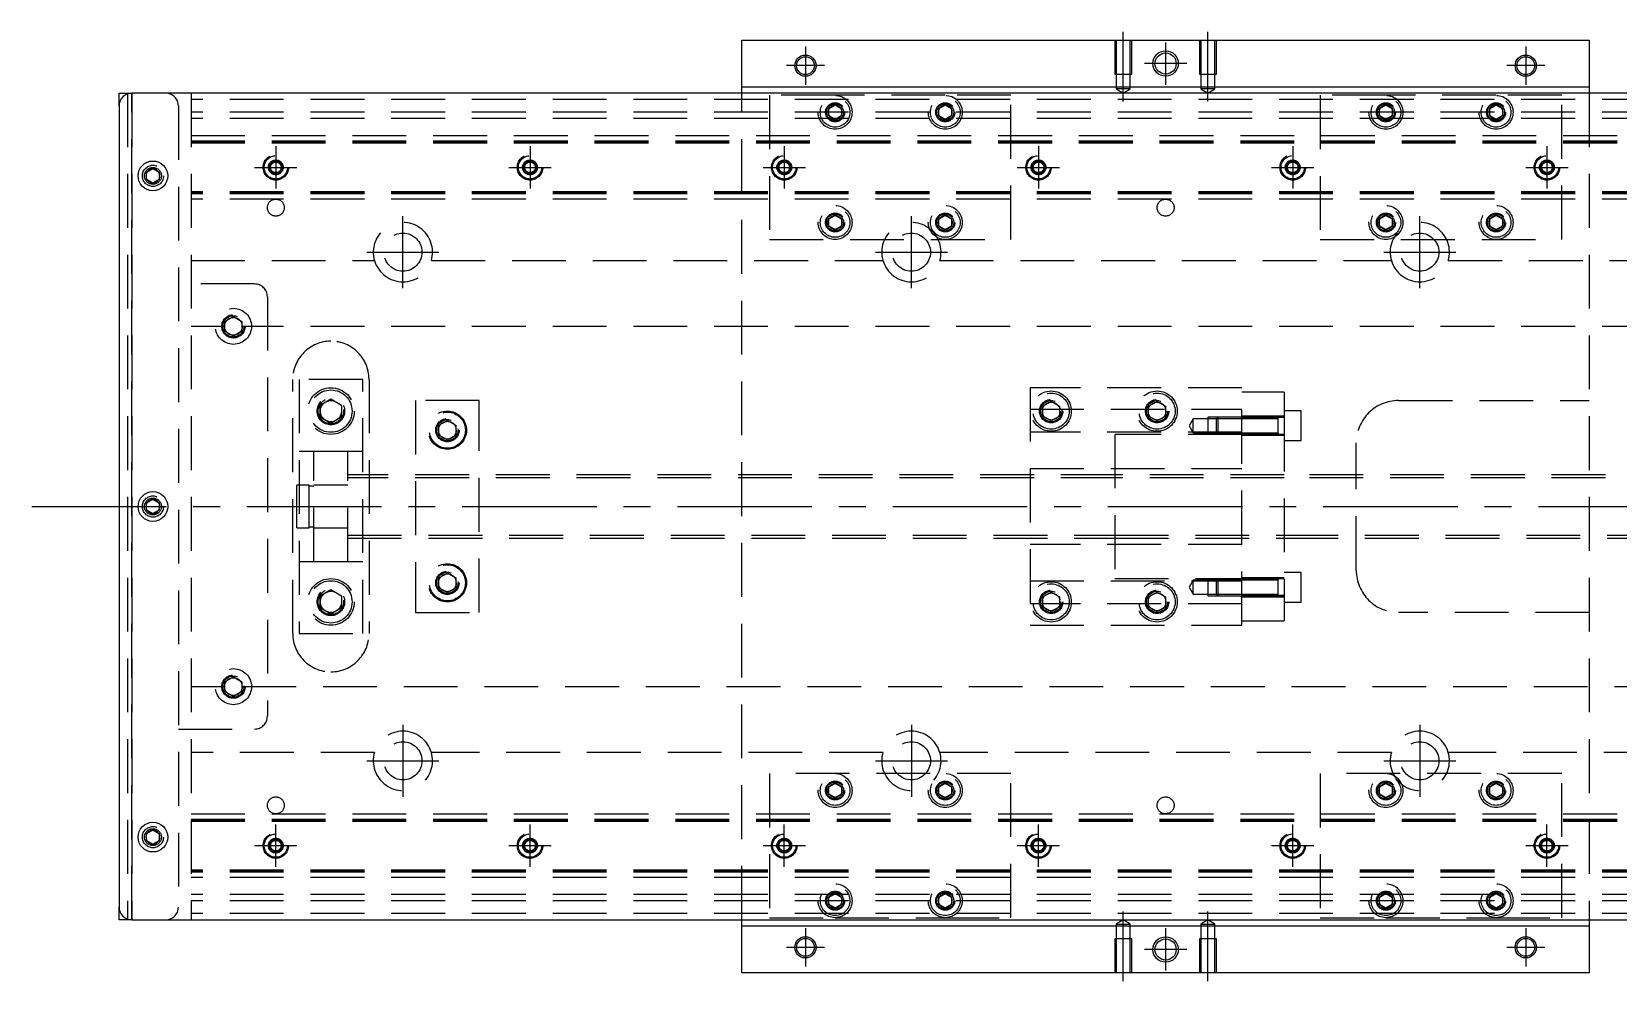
# Model space of a CAD drawing. Extents: x -21 to 663, y -272 to 112.
# Drawn here: x -20.6 to 353.8, y -112 to 112 of the extents above; entities that cross this region are included whole.
import ezdxf

# ---------------------------------------------------------------- set-up
doc = ezdxf.new("R2010")
doc.units = 0
doc.linetypes.add('CENTER', pattern=[50.8, 31.75, -6.35, 6.35, -6.35])
doc.linetypes.add('DASHED', pattern=[19.05, 12.7, -6.35])
doc.layers.get('0').update_dxf_attribs({"linetype": 'CONTINUOUS'})
doc.layers.add('CENTER', color=1, linetype='CENTER')

msp = doc.modelspace()

# ---------------------------------------------------------------- linework, layer by layer
at = {"color": 7, "linetype": 'CONTINUOUS'}
for p, q in [((147, 110), (347, 110)), ((147, 99), (147, 110)), ((347, 110), (347, 99)), ((0, 94.5), (0, 97.5)), ((0, 97.5), (3, 97.5)), ((491, 97.5), (3, 97.5)), ((147, 99), (347, 99)), ((147, 97.5), (147, 99)), ((347, 99), (347, 97.5)), ((0, 94.5), (0, -94.5)), ((6.5, 78.866026), (8, 79.73205)), ((6.5, 77.133974), (6.5, 78.866026)), ((8, 79.73205), (9.5, 78.866026)), ((9.5, 78.866026), (9.5, 77.133974)), ((8, 76.26795), (6.5, 77.133974)), ((9.5, 77.133974), (8, 76.26795)), ((6.5, 0.866026), (8, 1.73205)), ((6.5, -0.866026), (6.5, 0.866026)), ((8, 1.73205), (9.5, 0.866026)), ((9.5, 0.866026), (9.5, -0.866026)), ((8, -1.73205), (6.5, -0.866026)), ((9.5, -0.866026), (8, -1.73205)), ((6.5, -77.133974), (8, -76.26795)), ((6.5, -78.866026), (6.5, -77.133974)), ((8, -76.26795), (9.5, -77.133974)), ((9.5, -77.133974), (9.5, -78.866026)), ((8, -79.73205), (6.5, -78.866026)), ((9.5, -78.866026), (8, -79.73205)), ((0, -97.5), (0, -94.5)), ((3, -97.5), (0, -97.5)), ((3, -97.5), (491, -97.5)), ((147, -99), (147, -97.5)), ((147, -110), (147, -99)), ((347, -99), (147, -99)), ((347, -97.5), (347, -99)), ((347, -99), (347, -110)), ((347, -110), (147, -110))]:
    msp.add_line(p, q, dxfattribs=at)
at = {"color": 3, "linetype": 'DASHED'}
for p, q in [((235.000006, 110), (235.000006, 102)), ((235.35, 110), (235.35, 102)), ((238.65, 102), (238.65, 110)), ((238.999994, 102), (238.999994, 110)), ((255.000006, 110), (255.000006, 102)), ((255.35, 110), (255.35, 102)), ((258.65, 102), (258.65, 110)), ((258.999994, 102), (258.999994, 110)), ((235.000006, 102), (238.999994, 102)), ((235.35, 102), (235.35, 98.5)), ((238.65, 98.5), (238.65, 102)), ((255.000006, 102), (258.999994, 102)), ((255.35, 102), (255.35, 98.5)), ((258.65, 98.5), (258.65, 102)), ((2, 97.5), (2, -97.5)), ((3, 97.5), (3, -97.5)), ((3, -97.5), (3, 97.5)), ((3, -97.5), (3, 97.5)), ((3, 97.5), (3, -97.5)), ((17, 97.5), (17, -97.5)), ((147, -97.5), (147, 97.5)), ((237, 98.5), (235.35, 98.5)), ((235.35, 98.5), (237, 97.547372)), ((238.65, 98.5), (237, 98.5)), ((237, 97.547372), (238.65, 98.5)), ((257, 98.5), (255.35, 98.5)), ((255.35, 98.5), (257, 97.547372)), ((258.65, 98.5), (257, 98.5)), ((257, 97.547372), (258.65, 98.5)), ((347, 97.5), (347, -97.5)), ((14, 94.5), (14, -94.5)), ((477, 96), (17, 96)), ((169, 97), (153.5, 97)), ((153.5, 97), (153.5, 63)), ((167.5, 93.866026), (169, 94.73205)), ((167.5, 92.133974), (167.5, 93.866026)), ((195, 97), (169, 97)), ((169, 94.73205), (170.5, 93.866026)), ((170.5, 93.866026), (170.5, 92.133974)), ((193.5, 93.866026), (195, 94.73205)), ((193.5, 92.133974), (193.5, 93.866026)), ((210.5, 97), (195, 97)), ((195, 94.73205), (196.5, 93.866026)), ((196.5, 93.866026), (196.5, 92.133974)), ((210.5, 63), (210.5, 97)), ((299, 97), (283.5, 97)), ((283.5, 97), (283.5, 63)), ((297.5, 93.866026), (299, 94.73205)), ((297.5, 92.133974), (297.5, 93.866026)), ((325, 97), (299, 97)), ((299, 94.73205), (300.5, 93.866026)), ((300.5, 93.866026), (300.5, 92.133974)), ((323.5, 93.866026), (325, 94.73205)), ((323.5, 92.133974), (323.5, 93.866026)), ((340.5, 97), (325, 97)), ((325, 94.73205), (326.5, 93.866026)), ((326.5, 93.866026), (326.5, 92.133974)), ((340.5, 63), (340.5, 97)), ((477, 93), (17, 93)), ((477, 91.5), (17, 91.5)), ((169, 91.26795), (167.5, 92.133974)), ((170.5, 92.133974), (169, 91.26795)), ((170.973226, 93.326156), (171, 93)), ((195, 91.26795), (193.5, 92.133974)), ((196.5, 92.133974), (195, 91.26795)), ((196.973226, 93.326156), (197, 93)), ((299, 91.26795), (297.5, 92.133974)), ((300.5, 92.133974), (299, 91.26795)), ((300.973226, 93.326156), (301, 93)), ((323, 93), (323.030168, 93.346066)), ((325, 91.26795), (323.5, 92.133974)), ((326.5, 92.133974), (325, 91.26795)), ((17, 87.5), (477, 87.5)), ((17, 86.247728), (477, 86.247728)), ((17, 86.1147), (477, 86.1147)), ((17, 86.1), (477, 86.1)), ((17, 85.8), (477, 85.8)), ((35.5, 80), (35.516134, 80.21941)), ((35.75, 80.721688), (37, 81.443376)), ((35.75, 79.278312), (35.75, 80.721688)), ((37, 78.556624), (35.75, 79.278312)), ((37, 81.443376), (38.25, 80.721688)), ((38.25, 79.278312), (37, 78.556624)), ((38.25, 80.721688), (38.25, 79.278312)), ((95.5, 80), (95.516134, 80.21941)), ((95.75, 80.721688), (97, 81.443376)), ((95.75, 79.278312), (95.75, 80.721688)), ((97, 78.556624), (95.75, 79.278312)), ((97, 81.443376), (98.25, 80.721688)), ((98.25, 79.278312), (97, 78.556624)), ((98.25, 80.721688), (98.25, 79.278312)), ((155.75, 80.721688), (157, 81.443376)), ((155.75, 79.278312), (155.75, 80.721688)), ((157, 78.556624), (155.75, 79.278312)), ((157, 81.443376), (158.25, 80.721688)), ((158.25, 79.278312), (157, 78.556624)), ((158.25, 80.721688), (158.25, 79.278312)), ((158.477374, 80.25955), (158.5, 80)), ((215.5, 80), (215.516134, 80.21941)), ((215.75, 80.721688), (217, 81.443376)), ((215.75, 79.278312), (215.75, 80.721688)), ((217, 78.556624), (215.75, 79.278312)), ((217, 81.443376), (218.25, 80.721688)), ((218.25, 79.278312), (217, 78.556624)), ((218.25, 80.721688), (218.25, 79.278312)), ((275.5, 80), (275.52041, 80.24661)), ((275.75, 80.721688), (277, 81.443376)), ((275.75, 79.278312), (275.75, 80.721688)), ((277, 78.556624), (275.75, 79.278312)), ((277, 81.443376), (278.25, 80.721688)), ((278.25, 79.278312), (277, 78.556624)), ((278.25, 80.721688), (278.25, 79.278312)), ((335.75, 80.721688), (337, 81.443376)), ((335.75, 79.278312), (335.75, 80.721688)), ((337, 78.556624), (335.75, 79.278312)), ((337, 81.443376), (338.25, 80.721688)), ((338.25, 79.278312), (337, 78.556624)), ((338.25, 80.721688), (338.25, 79.278312)), ((338.477374, 80.25955), (338.5, 80)), ((6, 78), (6.030168, 78.346066)), ((477, 74.2), (17, 74.2)), ((477, 73.9), (17, 73.9)), ((477, 73.8853), (17, 73.8853)), ((477, 73.752272), (17, 73.752272)), ((477, 72.5), (17, 72.5)), ((167.5, 67.866026), (169, 68.73205)), ((167.5, 66.133974), (167.5, 67.866026)), ((169, 68.73205), (170.5, 67.866026)), ((170.5, 67.866026), (170.5, 66.133974)), ((193.5, 67.866026), (195, 68.73205)), ((193.5, 66.133974), (193.5, 67.866026)), ((195, 68.73205), (196.5, 67.866026)), ((196.5, 67.866026), (196.5, 66.133974)), ((297.5, 67.866026), (299, 68.73205)), ((297.5, 66.133974), (297.5, 67.866026)), ((299, 68.73205), (300.5, 67.866026)), ((300.5, 67.866026), (300.5, 66.133974)), ((323.5, 67.866026), (325, 68.73205)), ((323.5, 66.133974), (323.5, 67.866026)), ((325, 68.73205), (326.5, 67.866026)), ((326.5, 67.866026), (326.5, 66.133974)), ((167, 67), (167.030168, 67.346066)), ((169, 65.26795), (167.5, 66.133974)), ((170.5, 66.133974), (169, 65.26795)), ((193, 67), (193.023172, 67.30356)), ((195, 65.26795), (193.5, 66.133974)), ((196.5, 66.133974), (195, 65.26795)), ((299, 65.26795), (297.5, 66.133974)), ((300.5, 66.133974), (299, 65.26795)), ((300.973226, 67.326156), (301, 67)), ((323, 67), (323.030168, 67.346066)), ((325, 65.26795), (323.5, 66.133974)), ((326.5, 66.133974), (325, 65.26795)), ((153.5, 63), (210.5, 63)), ((283.5, 63), (340.5, 63)), ((17, 58), (60.291796, 58)), ((73.708204, 58), (180.291796, 58)), ((193.708204, 58), (300.291796, 58)), ((313.708204, 58), (420.291796, 58)), ((32, 52.5), (14, 52.5)), ((35, 49.5), (35, -49.5)), ((24.9, 42.5), (17, 42.5)), ((24.5, 42.5), (24.534018, 42.911016)), ((25, 43.6547), (27, 44.809402)), ((25, 41.3453), (25, 43.6547)), ((27, 40.190598), (25, 41.3453)), ((27, 44.809402), (29, 43.6547)), ((29, 41.3453), (27, 40.190598)), ((29, 43.6547), (29, 41.3453)), ((477, 42.5), (29.1, 42.5)), ((41, -30), (41, 30)), ((42.5, 30), (42.5, -30)), ((57.5, 30), (42.5, 30)), ((57.5, -30), (57.5, 30)), ((59, 30), (59, -30)), ((215, 28), (215, -28)), ((265, 28), (215, 28)), ((265, -28), (265, 28)), ((275, 27), (265, 27)), ((275, 27), (275, 20.976176)), ((47.5, 23.943376), (50, 25.386752)), ((47.5, 21.056624), (47.5, 23.943376)), ((50, 25.386752), (52.5, 23.943376)), ((52.5, 23.943376), (52.5, 21.056624)), ((52.977798, 22.864306), (53, 22.5)), ((85, 25), (70, 25)), ((70, 25), (70, -25)), ((85, -25), (85, 25)), ((215, 23), (265, 23)), ((218, 23.6547), (220, 24.809402)), ((218, 21.3453), (218, 23.6547)), ((220, 24.809402), (222, 23.6547)), ((222, 23.6547), (222, 21.3453)), ((222.483582, 22.786038), (222.5, 22.5)), ((242.5, 22.5), (242.52689, 22.865682)), ((243, 23.6547), (245, 24.809402)), ((243, 21.3453), (243, 23.6547)), ((245, 24.809402), (247, 23.6547)), ((247, 23.6547), (247, 21.3453)), ((279, 22.552558), (275, 22.552558)), ((279, 15.552558), (279, 22.552558)), ((302, 25), (347, 25)), ((50, 19.613248), (47.5, 21.056624)), ((52.5, 21.056624), (50, 19.613248)), ((75.5, 19.1547), (77.5, 20.309402)), ((75.5, 16.8453), (75.5, 19.1547)), ((77.5, 20.309402), (79.5, 19.1547)), ((79.5, 19.1547), (79.5, 16.8453)), ((220, 20.190598), (218, 21.3453)), ((222, 21.3453), (220, 20.190598)), ((245, 20.190598), (243, 21.3453)), ((247, 21.3453), (245, 20.190598)), ((253.5, 20.702558), (252.547372, 19.052558)), ((252.547372, 19.052558), (253.5, 17.402558)), ((253.5, 17.402558), (253.5, 20.702558)), ((257, 20.702558), (253.5, 20.702558)), ((257, 21.052554), (257, 17.052564)), ((259.35, 21.052554), (257, 21.052554)), ((259, 20.702558), (257, 20.702558)), ((259.35, 21.052558), (259, 20.702558)), ((259, 17.402558), (259, 20.702558)), ((265, 20.702558), (259, 20.702558)), ((265, 20.702558), (259, 20.702558)), ((259.35, 21.052558), (259.35, 17.052558)), ((265, 21.052556), (259.35, 21.052558)), ((265, 21.052554), (259.35, 21.052554)), ((275, 21.302558), (265, 21.302558)), ((273.605, 21.052558), (265, 21.052556)), ((275, 20.976176), (265, 20.976176)), ((273.6, 20.702558), (265, 20.702558)), ((275, 21.052558), (273.595, 21.052558)), ((273.6, 17.05324), (273.6, 21.052564)), ((273.6, 20.836098), (273.6, 21.052558)), ((273.6, 21.052558), (273.6, 20.835892)), ((275, 20.976176), (275, -20.976176)), ((77.5, 15.690598), (75.5, 16.8453)), ((79.5, 16.8453), (77.5, 15.690598)), ((79.983582, 18.286038), (80, 18)), ((265, 17.5), (215, 17.5)), ((235, 17), (235, -17)), ((265, 17), (235, 17)), ((253.5, 17.402558), (257, 17.402558)), ((257, 17.402558), (259, 17.402558)), ((257, 17.052564), (259.35, 17.052564)), ((259, 17.402558), (265, 17.402558)), ((259, 17.402558), (259.35, 17.052558)), ((259, 17.402558), (265, 17.402558)), ((259.35, 17.052564), (265, 17.052564)), ((259.35, 17.052558), (265, 17.052562)), ((265, 17.402558), (273.6, 17.402558)), ((265, 17.052562), (273.605, 17.052558)), ((265, 16.802558), (275, 16.802558)), ((273.595, 17.052558), (275, 17.052558)), ((273.6, 17.269268), (273.6, 17.052558)), ((273.6, 17.052558), (273.6, 17.26902)), ((273.6, 17.052554), (273.6, 17.05324)), ((275, 15.552558), (279, 15.552558)), ((292, -15), (292, 15)), ((46, 13), (42.5, 13)), ((46, -13), (46, 13)), ((54, 13), (46, 13)), ((54, 13), (46, 13)), ((54, -13), (54, 13)), ((57.5, 13), (54, 13)), ((235, 7.5), (54, 7.5)), ((215, 9), (265, 9)), ((275, 7.5), (235, 7.5)), ((275, 7.499994), (235, 7.499994)), ((427.005, 7.5), (275, 7.5)), ((42, -5), (42, 5)), ((44.85, 5), (42, 5)), ((44.85, -5), (44.85, 5)), ((46, 4.8), (44.85, 4.8)), ((54, 5), (46, 5)), ((54, 5), (46, 5)), ((235, 6.75), (54, 6.75)), ((275, 6.75), (235, 6.75)), ((275, 6.75), (235, 6.75)), ((427, 6.75), (275, 6.75)), ((9.973226, 0.326156), (10, 0)), ((42, -5), (44.85, -5)), ((44.85, -4.8), (46, -4.8)), ((46, -5), (54, -5)), ((46, -5), (54, -5)), ((54, -6.75), (235, -6.75)), ((235, -6.75), (275, -6.75)), ((235, -6.75), (275, -6.75)), ((275, -6.75), (427, -6.75)), ((54, -7.5), (235, -7.5)), ((265, -9), (215, -9)), ((235, -7.499994), (275, -7.499994)), ((235, -7.5), (275, -7.5)), ((275, -7.5), (427.005, -7.5)), ((42.5, -13), (46, -13)), ((46, -13), (54, -13)), ((46, -13), (54, -13)), ((54, -13), (57.5, -13)), ((75.5, -16.8453), (77.5, -15.690598)), ((75.5, -19.1547), (75.5, -16.8453)), ((77.5, -15.690598), (79.5, -16.8453)), ((79.5, -16.8453), (79.5, -19.1547)), ((79.983582, -17.713962), (80, -18)), ((215, -17.5), (265, -17.5)), ((235, -17), (265, -17)), ((253.5, -17.402558), (252.547372, -19.052558)), ((253.5, -20.702558), (253.5, -17.402558)), ((257, -17.402558), (253.5, -17.402558)), ((257, -17.052564), (257, -21.052554)), ((259.35, -17.052564), (257, -17.052564)), ((259, -17.402558), (257, -17.402558)), ((259.35, -17.052558), (259, -17.402558)), ((259, -20.702558), (259, -17.402558)), ((265, -17.402558), (259, -17.402558)), ((265, -17.402558), (259, -17.402558)), ((259.35, -17.052558), (259.35, -21.052558)), ((265, -17.052562), (259.35, -17.052558)), ((265, -17.052564), (259.35, -17.052564)), ((275, -16.802558), (265, -16.802558)), ((273.605, -17.052558), (265, -17.052562)), ((273.6, -17.402558), (265, -17.402558)), ((275, -17.052558), (273.595, -17.052558)), ((273.6, -21.051878), (273.6, -17.052554)), ((273.6, -17.26902), (273.6, -17.052558)), ((273.6, -17.052558), (273.6, -17.269226)), ((273.6, -20.836098), (273.6, -17.26902)), ((279, -15.552558), (275, -15.552558)), ((279, -22.552558), (279, -15.552558)), ((47.5, -21.056624), (50, -19.613248)), ((47.5, -23.943376), (47.5, -21.056624)), ((50, -19.613248), (52.5, -21.056624)), ((52.5, -21.056624), (52.5, -23.943376)), ((52.977798, -22.135694), (53, -22.5)), ((77.5, -20.309402), (75.5, -19.1547)), ((79.5, -19.1547), (77.5, -20.309402)), ((217.5, -22.5), (217.534018, -22.088984)), ((218, -21.3453), (220, -20.190598)), ((218, -23.6547), (218, -21.3453)), ((220, -20.190598), (222, -21.3453)), ((222, -21.3453), (222, -23.6547)), ((242.5, -22.5), (242.52689, -22.134318)), ((243, -21.3453), (245, -20.190598)), ((243, -23.6547), (243, -21.3453)), ((245, -20.190598), (247, -21.3453)), ((247, -21.3453), (247, -23.6547)), ((252.547372, -19.052558), (253.5, -20.702558)), ((253.5, -20.702558), (257, -20.702558)), ((257, -20.702558), (259, -20.702558)), ((257, -21.052554), (259.35, -21.052554)), ((259, -20.702558), (265, -20.702558)), ((259, -20.702558), (259.35, -21.052558)), ((259, -20.702558), (265, -20.702558)), ((259.35, -21.052554), (265, -21.052554)), ((259.35, -21.052558), (265, -21.052556)), ((265, -20.702558), (273.6, -20.702558)), ((275, -20.976176), (265, -20.976176)), ((265, -21.052556), (273.605, -21.052558)), ((265, -21.302558), (275, -21.302558)), ((273.595, -21.052558), (275, -21.052558)), ((273.6, -20.83585), (273.6, -21.052558)), ((273.6, -21.052558), (273.6, -20.836098)), ((273.6, -21.052564), (273.6, -21.051878)), ((275, -20.976176), (275, -27)), ((50, -25.386752), (47.5, -23.943376)), ((52.5, -23.943376), (50, -25.386752)), ((70, -25), (85, -25)), ((265, -23), (215, -23)), ((220, -24.809402), (218, -23.6547)), ((222, -23.6547), (220, -24.809402)), ((245, -24.809402), (243, -23.6547)), ((247, -23.6547), (245, -24.809402)), ((275, -22.552558), (279, -22.552558)), ((347, -25), (302, -25)), ((215, -28), (265, -28)), ((265, -27), (275, -27)), ((42.5, -30), (57.5, -30)), ((25, -41.3453), (27, -40.190598)), ((27, -40.190598), (29, -41.3453)), ((17, -42.5), (24.9, -42.5)), ((25, -43.6547), (25, -41.3453)), ((27, -44.809402), (25, -43.6547)), ((29, -43.6547), (27, -44.809402)), ((29, -41.3453), (29, -43.6547)), ((29.1, -42.5), (477, -42.5)), ((29.483582, -42.213962), (29.5, -42.5)), ((14, -52.5), (32, -52.5)), ((60.291796, -58), (17, -58)), ((180.291796, -58), (73.708204, -58)), ((300.291796, -58), (193.708204, -58)), ((420.291796, -58), (313.708204, -58)), ((153.5, -63), (153.5, -97)), ((210.5, -63), (153.5, -63)), ((210.5, -97), (210.5, -63)), ((340.5, -63), (283.5, -63)), ((283.5, -63), (283.5, -97)), ((340.5, -97), (340.5, -63)), ((167, -67), (167.030168, -66.653934)), ((167.5, -66.133974), (169, -65.26795)), ((167.5, -67.866026), (167.5, -66.133974)), ((169, -65.26795), (170.5, -66.133974)), ((170.5, -66.133974), (170.5, -67.866026)), ((193, -67), (193.023172, -66.69644)), ((193.5, -66.133974), (195, -65.26795)), ((193.5, -67.866026), (193.5, -66.133974)), ((195, -65.26795), (196.5, -66.133974)), ((196.5, -66.133974), (196.5, -67.866026)), ((297, -67), (297.023172, -66.69644)), ((297.5, -66.133974), (299, -65.26795)), ((297.5, -67.866026), (297.5, -66.133974)), ((299, -65.26795), (300.5, -66.133974)), ((300.5, -66.133974), (300.5, -67.866026)), ((323.5, -66.133974), (325, -65.26795)), ((323.5, -67.866026), (323.5, -66.133974)), ((325, -65.26795), (326.5, -66.133974)), ((326.5, -66.133974), (326.5, -67.866026)), ((326.973226, -66.673844), (327, -67)), ((169, -68.73205), (167.5, -67.866026)), ((170.5, -67.866026), (169, -68.73205)), ((195, -68.73205), (193.5, -67.866026)), ((196.5, -67.866026), (195, -68.73205)), ((299, -68.73205), (297.5, -67.866026)), ((300.5, -67.866026), (299, -68.73205)), ((325, -68.73205), (323.5, -67.866026)), ((326.5, -67.866026), (325, -68.73205)), ((17, -72.5), (477, -72.5)), ((17, -73.752272), (477, -73.752272)), ((17, -73.8853), (477, -73.8853)), ((17, -73.9), (477, -73.9)), ((17, -74.2), (477, -74.2)), ((6, -78), (6.030168, -77.653934)), ((35.75, -79.278312), (37, -78.556624)), ((37, -78.556624), (38.25, -79.278312)), ((95.75, -79.278312), (97, -78.556624)), ((97, -78.556624), (98.25, -79.278312)), ((155.75, -79.278312), (157, -78.556624)), ((157, -78.556624), (158.25, -79.278312)), ((215.75, -79.278312), (217, -78.556624)), ((217, -78.556624), (218.25, -79.278312)), ((275.75, -79.278312), (277, -78.556624)), ((277, -78.556624), (278.25, -79.278312)), ((335.75, -79.278312), (337, -78.556624)), ((337, -78.556624), (338.25, -79.278312)), ((35.75, -80.721688), (35.75, -79.278312)), ((37, -81.443376), (35.75, -80.721688)), ((38.25, -80.721688), (37, -81.443376)), ((38.25, -79.278312), (38.25, -80.721688)), ((38.477374, -79.74045), (38.5, -80)), ((95.75, -80.721688), (95.75, -79.278312)), ((97, -81.443376), (95.75, -80.721688)), ((98.25, -80.721688), (97, -81.443376)), ((98.25, -79.278312), (98.25, -80.721688)), ((98.477374, -79.74045), (98.5, -80)), ((155.75, -80.721688), (155.75, -79.278312)), ((157, -81.443376), (155.75, -80.721688)), ((158.25, -80.721688), (157, -81.443376)), ((158.25, -79.278312), (158.25, -80.721688)), ((158.477374, -79.74045), (158.5, -80)), ((215.75, -80.721688), (215.75, -79.278312)), ((217, -81.443376), (215.75, -80.721688)), ((218.25, -80.721688), (217, -81.443376)), ((218.25, -79.278312), (218.25, -80.721688)), ((218.477374, -79.74045), (218.5, -80)), ((275.5, -80), (275.52041, -79.75339)), ((275.75, -80.721688), (275.75, -79.278312)), ((277, -81.443376), (275.75, -80.721688)), ((278.25, -80.721688), (277, -81.443376)), ((278.25, -79.278312), (278.25, -80.721688)), ((335.75, -80.721688), (335.75, -79.278312)), ((337, -81.443376), (335.75, -80.721688)), ((338.25, -80.721688), (337, -81.443376)), ((338.25, -79.278312), (338.25, -80.721688)), ((338.477374, -79.74045), (338.5, -80)), ((477, -85.8), (17, -85.8)), ((477, -86.1), (17, -86.1)), ((477, -86.1147), (17, -86.1147)), ((477, -86.247728), (17, -86.247728)), ((477, -87.5), (17, -87.5)), ((477, -91.5), (17, -91.5)), ((477, -93), (17, -93)), ((167, -93), (167.030168, -92.653934)), ((167.5, -92.133974), (169, -91.26795)), ((167.5, -93.866026), (167.5, -92.133974)), ((169, -91.26795), (170.5, -92.133974)), ((170.5, -92.133974), (170.5, -93.866026)), ((193.5, -92.133974), (195, -91.26795)), ((193.5, -93.866026), (193.5, -92.133974)), ((195, -91.26795), (196.5, -92.133974)), ((196.5, -92.133974), (196.5, -93.866026)), ((196.973226, -92.673844), (197, -93)), ((297, -93), (297.023172, -92.69644)), ((297.5, -92.133974), (299, -91.26795)), ((297.5, -93.866026), (297.5, -92.133974)), ((299, -91.26795), (300.5, -92.133974)), ((300.5, -92.133974), (300.5, -93.866026)), ((323.5, -92.133974), (325, -91.26795)), ((323.5, -93.866026), (323.5, -92.133974)), ((325, -91.26795), (326.5, -92.133974)), ((326.5, -92.133974), (326.5, -93.866026)), ((326.973226, -92.673844), (327, -93)), ((477, -96), (17, -96)), ((153.5, -97), (169, -97)), ((169, -94.73205), (167.5, -93.866026)), ((170.5, -93.866026), (169, -94.73205)), ((169, -97), (195, -97)), ((195, -94.73205), (193.5, -93.866026)), ((196.5, -93.866026), (195, -94.73205)), ((195, -97), (210.5, -97)), ((283.5, -97), (299, -97)), ((299, -94.73205), (297.5, -93.866026)), ((300.5, -93.866026), (299, -94.73205)), ((299, -97), (325, -97)), ((325, -94.73205), (323.5, -93.866026)), ((326.5, -93.866026), (325, -94.73205)), ((325, -97), (340.5, -97)), ((237, -97.547372), (235.35, -98.5)), ((235.35, -98.5), (237, -98.5)), ((235.35, -98.5), (235.35, -102)), ((238.65, -98.5), (237, -97.547372)), ((237, -98.5), (238.65, -98.5)), ((238.65, -102), (238.65, -98.5)), ((257, -97.547372), (255.35, -98.5)), ((255.35, -98.5), (257, -98.5)), ((255.35, -98.5), (255.35, -102)), ((258.65, -98.5), (257, -97.547372)), ((257, -98.5), (258.65, -98.5)), ((258.65, -102), (258.65, -98.5)), ((238.999994, -102), (235.000006, -102)), ((235.000006, -102), (235.000006, -110)), ((235.35, -102), (235.35, -110)), ((238.65, -110), (238.65, -102)), ((238.999994, -110), (238.999994, -102)), ((258.999994, -102), (255.000006, -102)), ((255.000006, -102), (255.000006, -110)), ((255.35, -102), (255.35, -110)), ((258.65, -110), (258.65, -102)), ((258.999994, -110), (258.999994, -102))]:
    msp.add_line(p, q, dxfattribs=at)
at = {"color": 3, "linetype": 'CONTINUOUS'}
for centre in [(162, 104), (332, 104), (162, -104), (332, -104)]:
    msp.add_circle(centre, 2.5, dxfattribs=at)
at = {"color": 7, "linetype": 'CONTINUOUS'}
for centre, radius in [((162, 104), 2.1), ((247, 104.5), 3), ((247, 104.5), 2.5), ((332, 104), 2.1), ((8, 78), 3.5), ((337, 80), 1.25), ((8, 0), 3.5), ((8, -78), 3.5), ((162, -104), 2.1), ((247, -104.5), 3), ((247, -104.5), 2.5), ((332, -104), 2.1)]:
    msp.add_circle(centre, radius, dxfattribs=at)
at = {"color": 3, "linetype": 'DASHED'}
for centre, radius in [((169, 93), 4), ((169, 93), 3.5), ((169, 93), 2.25), ((169, 93), 2), ((195, 93), 4), ((195, 93), 3.5), ((195, 93), 2.25), ((195, 93), 2), ((299, 93), 4), ((299, 93), 3.5), ((299, 93), 2.25), ((299, 93), 2), ((325, 93), 4), ((325, 93), 3.5), ((325, 93), 2.25), ((325, 93), 2), ((37, 80), 3), ((37, 80), 2.75), ((97, 80), 3), ((97, 80), 2.75), ((157, 80), 3), ((157, 80), 2.75), ((217, 80), 3), ((217, 80), 2.75), ((277, 80), 3), ((277, 80), 2.75), ((337, 80), 3), ((337, 80), 2.75), ((8, 78), 2.5), ((8, 78), 2), ((37, 80), 1.75), ((37, 80), 1.5), ((37, 80), 1.25), ((97, 80), 1.75), ((97, 80), 1.5), ((97, 80), 1.25), ((157, 80), 1.75), ((157, 80), 1.5), ((157, 80), 1.25), ((217, 80), 1.75), ((217, 80), 1.5), ((217, 80), 1.25), ((277, 80), 1.75), ((277, 80), 1.5), ((277, 80), 1.25), ((337, 80), 1.75), ((337, 80), 1.5), ((37, 70.5), 2), ((247, 70.5), 2), ((169, 67), 4), ((169, 67), 3.5), ((169, 67), 2.25), ((169, 67), 2), ((169, 67), 1.65), ((195, 67), 4), ((195, 67), 3.5), ((195, 67), 2.25), ((195, 67), 2), ((195, 67), 1.65), ((299, 67), 4), ((299, 67), 3.5), ((299, 67), 2.25), ((299, 67), 2), ((299, 67), 1.65), ((325, 67), 4), ((325, 67), 3.5), ((325, 67), 2.25), ((325, 67), 2), ((325, 67), 1.65), ((67, 60), 4.5), ((187, 60), 4.5), ((307, 60), 4.5), ((27, 42.5), 4.25), ((27, 42.5), 2.75), ((27, 42.5), 2.5), ((27, 42.5), 2.1), ((50, 22.5), 5.5), ((50, 22.5), 5), ((220, 22.5), 4.75), ((220, 22.5), 4.25), ((245, 22.5), 4.75), ((245, 22.5), 4.25), ((50, 22.5), 3.25), ((50, 22.5), 3), ((50, 22.5), 2.5), ((77.5, 18), 4.5), ((220, 22.5), 2.75), ((220, 22.5), 2.5), ((220, 22.5), 2.1), ((245, 22.5), 2.75), ((245, 22.5), 2.5), ((245, 22.5), 2.1), ((77.5, 18), 4.25), ((77.5, 18), 2.75), ((77.5, 18), 2.5), ((77.5, 18), 2.1), ((8, 0), 2.5), ((8, 0), 2), ((77.5, -18), 4.5), ((77.5, -18), 4.25), ((50, -22.5), 5.5), ((50, -22.5), 5), ((77.5, -18), 2.75), ((77.5, -18), 2.5), ((77.5, -18), 2.1), ((220, -22.5), 4.75), ((220, -22.5), 4.25), ((245, -22.5), 4.75), ((245, -22.5), 4.25), ((50, -22.5), 3.25), ((50, -22.5), 3), ((50, -22.5), 2.5), ((220, -22.5), 2.75), ((220, -22.5), 2.5), ((220, -22.5), 2.1), ((245, -22.5), 2.75), ((245, -22.5), 2.5), ((245, -22.5), 2.1), ((27, -42.5), 4.25), ((27, -42.5), 2.75), ((27, -42.5), 2.5), ((27, -42.5), 2.1), ((67, -60), 4.5), ((187, -60), 4.5), ((307, -60), 4.5), ((169, -67), 4), ((169, -67), 3.5), ((195, -67), 4), ((195, -67), 3.5), ((299, -67), 4), ((299, -67), 3.5), ((325, -67), 4), ((325, -67), 3.5), ((169, -67), 2.25), ((169, -67), 2), ((169, -67), 1.65), ((195, -67), 2.25), ((195, -67), 2), ((195, -67), 1.65), ((299, -67), 2.25), ((299, -67), 2), ((299, -67), 1.65), ((325, -67), 2.25), ((325, -67), 2), ((325, -67), 1.65), ((37, -70.5), 2), ((247, -70.5), 2), ((8, -78), 2.5), ((8, -78), 2), ((37, -80), 3), ((37, -80), 2.75), ((37, -80), 1.75), ((37, -80), 1.5), ((97, -80), 3), ((97, -80), 2.75), ((97, -80), 1.75), ((97, -80), 1.5), ((157, -80), 3), ((157, -80), 2.75), ((157, -80), 1.75), ((157, -80), 1.5), ((217, -80), 3), ((217, -80), 2.75), ((217, -80), 1.75), ((217, -80), 1.5), ((277, -80), 3), ((277, -80), 2.75), ((277, -80), 1.75), ((277, -80), 1.5), ((337, -80), 3), ((337, -80), 2.75), ((337, -80), 1.75), ((337, -80), 1.5), ((37, -80), 1.25), ((97, -80), 1.25), ((157, -80), 1.25), ((217, -80), 1.25), ((277, -80), 1.25), ((337, -80), 1.25), ((169, -93), 4), ((169, -93), 3.5), ((195, -93), 4), ((195, -93), 3.5), ((299, -93), 4), ((299, -93), 3.5), ((325, -93), 4), ((325, -93), 3.5), ((169, -93), 2.25), ((169, -93), 2), ((195, -93), 2.25), ((195, -93), 2), ((299, -93), 2.25), ((299, -93), 2), ((325, -93), 2.25), ((325, -93), 2)]:
    msp.add_circle(centre, radius, dxfattribs=at)
at = {"color": 7, "linetype": 'CONTINUOUS'}
for centre, radius, start, end in [((3, 94.5), 3, 90, 180), ((8, 78), 1.65, 155.380023, 180), ((8, 78), 1.65, 144.619977, 155.380023), ((8, 78), 1.65, 95.380023, 144.619977), ((8, 78), 1.65, 84.619977, 95.380023), ((8, 78), 1.65, 35.380023, 84.619977), ((8, 78), 1.65, 24.619977, 35.380023), ((8, 78), 1.65, 335.380023, 24.619977), ((8, 78), 1.65, 180, 204.619977), ((8, 78), 1.65, 204.619977, 215.380023), ((8, 78), 1.65, 215.380023, 264.619977), ((8, 78), 1.65, 264.619977, 275.380023), ((8, 78), 1.65, 275.380023, 324.619977), ((8, 78), 1.65, 324.619977, 335.380023), ((8, 0), 1.65, 155.380023, 180), ((8, 0), 1.65, 180, 204.619977), ((8, 0), 1.65, 144.619977, 155.380023), ((8, 0), 1.65, 95.380023, 144.619977), ((8, 0), 1.65, 84.619977, 95.380023), ((8, 0), 1.65, 35.380023, 84.619977), ((8, 0), 1.65, 24.619977, 35.380023), ((8, 0), 1.65, 335.380023, 24.619977), ((8, 0), 1.65, 204.619977, 215.380023), ((8, 0), 1.65, 215.380023, 264.619977), ((8, 0), 1.65, 264.619977, 275.380023), ((8, 0), 1.65, 275.380023, 324.619977), ((8, 0), 1.65, 324.619977, 335.380023), ((8, -78), 1.65, 155.380023, 180), ((8, -78), 1.65, 180, 204.619977), ((8, -78), 1.65, 144.619977, 155.380023), ((8, -78), 1.65, 95.380023, 144.619977), ((8, -78), 1.65, 84.619977, 95.380023), ((8, -78), 1.65, 35.380023, 84.619977), ((8, -78), 1.65, 24.619977, 35.380023), ((8, -78), 1.65, 335.380023, 24.619977), ((8, -78), 1.65, 204.619977, 215.380023), ((8, -78), 1.65, 215.380023, 264.619977), ((8, -78), 1.65, 264.619977, 275.380023), ((8, -78), 1.65, 275.380023, 324.619977), ((8, -78), 1.65, 324.619977, 335.380023), ((3, -94.5), 3, 180, 270)]:
    msp.add_arc(centre, radius, start, end, dxfattribs=at)
at = {"color": 3, "linetype": 'DASHED'}
for centre, radius, start, end in [((11, 94.5), 3, 0, 90), ((169, 93), 1.65, 155.380023, 180), ((169, 93), 1.65, 144.619977, 155.380023), ((169, 93), 1.65, 95.380023, 144.619977), ((169, 93), 1.65, 84.619977, 95.380023), ((169, 93), 1.65, 35.380023, 84.619977), ((169, 93), 1.65, 24.619977, 35.380023), ((169, 93), 1.65, 335.380023, 24.619977), ((195, 93), 1.65, 155.380023, 180), ((195, 93), 1.65, 144.619977, 155.380023), ((195, 93), 1.65, 95.380023, 144.619977), ((195, 93), 1.65, 84.619977, 95.380023), ((195, 93), 1.65, 35.380023, 84.619977), ((195, 93), 1.65, 24.619977, 35.380023), ((195, 93), 1.65, 335.380023, 24.619977), ((299, 93), 1.65, 155.380023, 180), ((299, 93), 1.65, 144.619977, 155.380023), ((299, 93), 1.65, 95.380023, 144.619977), ((299, 93), 1.65, 84.619977, 95.380023), ((299, 93), 1.65, 35.380023, 84.619977), ((299, 93), 1.65, 24.619977, 35.380023), ((299, 93), 1.65, 335.380023, 24.619977), ((325, 93), 1.65, 155.380023, 180), ((325, 93), 1.65, 144.619977, 155.380023), ((325, 93), 1.65, 95.380023, 144.619977), ((325, 93), 1.65, 84.619977, 95.380023), ((325, 93), 1.65, 35.380023, 84.619977), ((325, 93), 1.65, 24.619977, 35.380023), ((325, 93), 1.65, 335.380023, 24.619977), ((169, 93), 1.65, 180, 204.619977), ((169, 93), 1.65, 204.619977, 215.380023), ((169, 93), 1.65, 215.380023, 264.619977), ((169, 93), 1.65, 264.619977, 275.380023), ((169, 93), 1.65, 275.380023, 324.619977), ((169, 93), 1.65, 324.619977, 335.380023), ((195, 93), 1.65, 180, 204.619977), ((195, 93), 1.65, 204.619977, 215.380023), ((195, 93), 1.65, 215.380023, 264.619977), ((195, 93), 1.65, 264.619977, 275.380023), ((195, 93), 1.65, 275.380023, 324.619977), ((195, 93), 1.65, 324.619977, 335.380023), ((299, 93), 1.65, 180, 204.619977), ((299, 93), 1.65, 204.619977, 215.380023), ((299, 93), 1.65, 215.380023, 264.619977), ((299, 93), 1.65, 264.619977, 275.380023), ((299, 93), 1.65, 275.380023, 324.619977), ((299, 93), 1.65, 324.619977, 335.380023), ((325, 93), 1.65, 180, 204.619977), ((325, 93), 1.65, 204.619977, 215.380023), ((325, 93), 1.65, 215.380023, 264.619977), ((325, 93), 1.65, 264.619977, 275.380023), ((325, 93), 1.65, 275.380023, 324.619977), ((325, 93), 1.65, 324.619977, 335.380023), ((67, 60), 7, 343.39845, 196.60155), ((187, 60), 7, 343.39845, 196.60155), ((307, 60), 7, 343.39845, 196.60155), ((67, 60), 7, 196.60155, 343.39845), ((187, 60), 7, 196.60155, 343.39845), ((307, 60), 7, 196.60155, 343.39845), ((32, 49.5), 3, 0, 90), ((50, 30), 9, 90, 180), ((50, 30), 9, 0, 90), ((302, 15), 10, 90, 180), ((302, -15), 10, 180, 270), ((50, -30), 9, 180, 270), ((50, -30), 9, 270, 0), ((32, -49.5), 3, 270, 0), ((67, -60), 7, 16.60155, 163.39845), ((187, -60), 7, 16.60155, 163.39845), ((307, -60), 7, 16.60155, 163.39845), ((67, -60), 7, 163.39845, 16.60155), ((187, -60), 7, 163.39845, 16.60155), ((307, -60), 7, 163.39845, 16.60155), ((169, -93), 1.65, 155.380023, 180), ((169, -93), 1.65, 180, 204.619977), ((169, -93), 1.65, 144.619977, 155.380023), ((169, -93), 1.65, 95.380023, 144.619977), ((169, -93), 1.65, 84.619977, 95.380023), ((169, -93), 1.65, 35.380023, 84.619977), ((169, -93), 1.65, 24.619977, 35.380023), ((169, -93), 1.65, 335.380023, 24.619977), ((195, -93), 1.65, 155.380023, 180), ((195, -93), 1.65, 180, 204.619977), ((195, -93), 1.65, 144.619977, 155.380023), ((195, -93), 1.65, 95.380023, 144.619977), ((195, -93), 1.65, 84.619977, 95.380023), ((195, -93), 1.65, 35.380023, 84.619977), ((195, -93), 1.65, 24.619977, 35.380023), ((195, -93), 1.65, 335.380023, 24.619977), ((299, -93), 1.65, 155.380023, 180), ((299, -93), 1.65, 180, 204.619977), ((299, -93), 1.65, 144.619977, 155.380023), ((299, -93), 1.65, 95.380023, 144.619977), ((299, -93), 1.65, 84.619977, 95.380023), ((299, -93), 1.65, 35.380023, 84.619977), ((299, -93), 1.65, 24.619977, 35.380023), ((299, -93), 1.65, 335.380023, 24.619977), ((325, -93), 1.65, 155.380023, 180), ((325, -93), 1.65, 180, 204.619977), ((325, -93), 1.65, 144.619977, 155.380023), ((325, -93), 1.65, 95.380023, 144.619977), ((325, -93), 1.65, 84.619977, 95.380023), ((325, -93), 1.65, 35.380023, 84.619977), ((325, -93), 1.65, 24.619977, 35.380023), ((325, -93), 1.65, 335.380023, 24.619977), ((11, -94.5), 3, 270, 0), ((169, -93), 1.65, 204.619977, 215.380023), ((169, -93), 1.65, 215.380023, 264.619977), ((169, -93), 1.65, 264.619977, 275.380023), ((169, -93), 1.65, 275.380023, 324.619977), ((169, -93), 1.65, 324.619977, 335.380023), ((195, -93), 1.65, 204.619977, 215.380023), ((195, -93), 1.65, 215.380023, 264.619977), ((195, -93), 1.65, 264.619977, 275.380023), ((195, -93), 1.65, 275.380023, 324.619977), ((195, -93), 1.65, 324.619977, 335.380023), ((299, -93), 1.65, 204.619977, 215.380023), ((299, -93), 1.65, 215.380023, 264.619977), ((299, -93), 1.65, 264.619977, 275.380023), ((299, -93), 1.65, 275.380023, 324.619977), ((299, -93), 1.65, 324.619977, 335.380023), ((325, -93), 1.65, 204.619977, 215.380023), ((325, -93), 1.65, 215.380023, 264.619977), ((325, -93), 1.65, 264.619977, 275.380023), ((325, -93), 1.65, 275.380023, 324.619977), ((325, -93), 1.65, 324.619977, 335.380023)]:
    msp.add_arc(centre, radius, start, end, dxfattribs=at)
at = {"layer": 'CENTER', "color": 1, "linetype": 'CENTER'}
for p, q in [((237, 95.547372), (237, 112)), ((247, 109.5), (247, 99.5)), ((257, 95.547372), (257, 112)), ((162, 108.5), (162, 99.5)), ((332, 108.5), (332, 99.5)), ((166.5, 104), (157.5, 104)), ((252, 104.5), (242, 104.5)), ((336.5, 104), (327.5, 104)), ((37, 85), (37, 75)), ((97, 85), (97, 75)), ((157, 85), (157, 75)), ((217, 85), (217, 75)), ((277, 85), (277, 75)), ((337, 85), (337, 75)), ((32, 80), (42, 80)), ((92, 80), (102, 80)), ((152, 80), (162, 80)), ((212, 80), (222, 80)), ((272, 80), (282, 80)), ((332, 80), (342, 80)), ((67, 51.5), (67, 68.5)), ((187, 51.5), (187, 68.5)), ((307, 51.5), (307, 68.5)), ((58.5, 60), (75.5, 60)), ((178.5, 60), (195.5, 60)), ((298.5, 60), (315.5, 60)), ((-20.607194, 0), (527.569477, 0)), ((67, -51.5), (67, -68.5)), ((187, -51.5), (187, -68.5)), ((307, -51.5), (307, -68.5)), ((58.5, -60), (75.5, -60)), ((178.5, -60), (195.5, -60)), ((298.5, -60), (315.5, -60)), ((37, -85), (37, -75)), ((97, -85), (97, -75)), ((157, -85), (157, -75)), ((217, -85), (217, -75)), ((277, -85), (277, -75)), ((337, -85), (337, -75)), ((32, -80), (42, -80)), ((92, -80), (102, -80)), ((152, -80), (162, -80)), ((212, -80), (222, -80)), ((272, -80), (282, -80)), ((332, -80), (342, -80)), ((237, -112), (237, -95.547372)), ((257, -112), (257, -95.547372)), ((162, -99.5), (162, -108.5)), ((247, -99.5), (247, -109.5)), ((332, -99.5), (332, -108.5)), ((166.5, -104), (157.5, -104)), ((252, -104.5), (242, -104.5)), ((336.5, -104), (327.5, -104))]:
    msp.add_line(p, q, dxfattribs=at)

doc.saveas('drawing.dxf')
